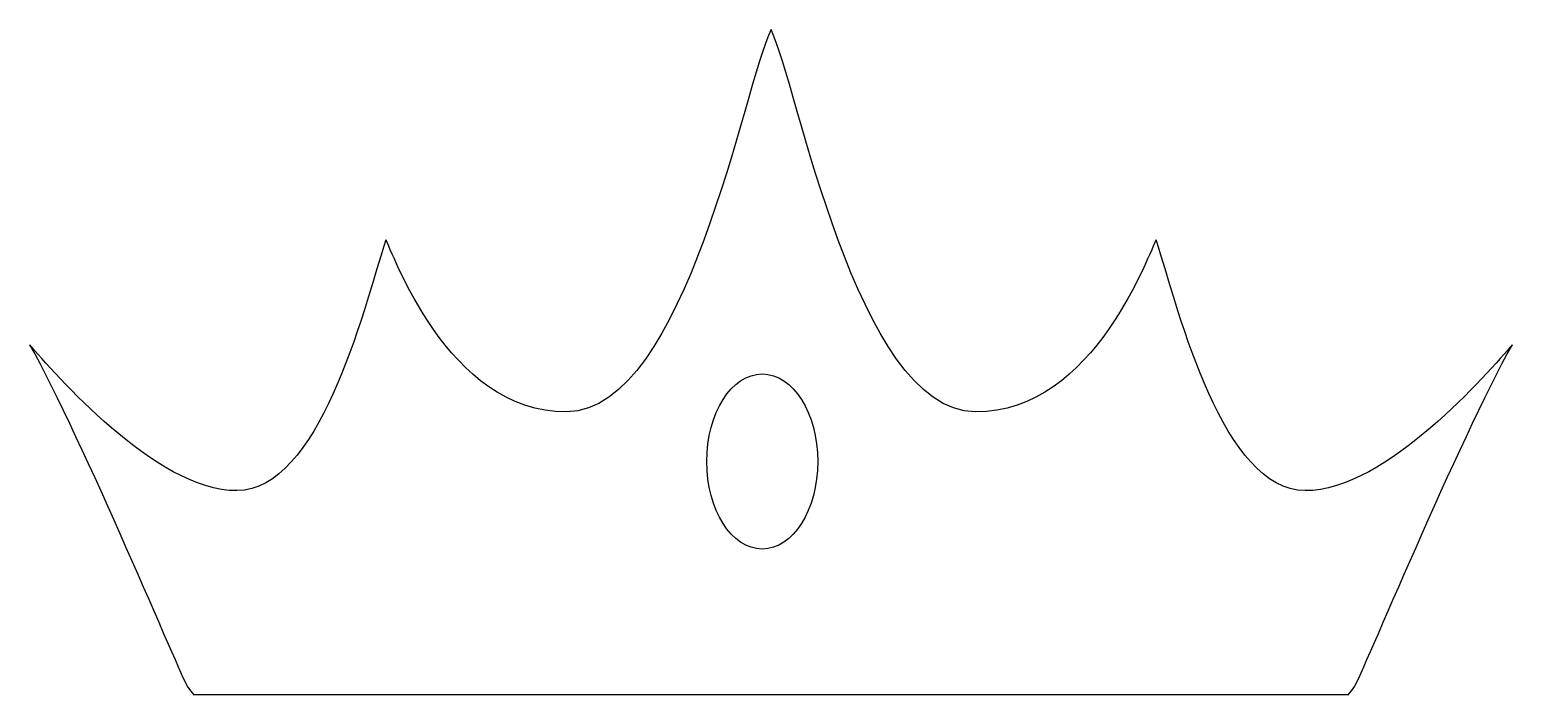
# Model space of a CAD drawing. Header units: centimetres. Extents: x -9.3 to 9.3, y -4.2 to 4.2.
import ezdxf

# ---------------------------------------------------------------- set-up
doc = ezdxf.new("R2010")
doc.units = ezdxf.units.CM
doc.header["$MEASUREMENT"] = 0
doc.layers.add('Camada 1', color=7, linetype='Continuous')

msp = doc.modelspace()

# ---------------------------------------------------------------- linework, layer by layer
at = {"layer": 'Camada 1', "color": 250}
for points, knots in [([(-0.18344, -4.17897), (-0.18344, -4.17897), (-7.26419, -4.17897), (-7.26419, -4.17897), (-7.26419, -4.17897), (-7.26419, -4.17897), (-7.26419, -4.17897), (-7.33756, -4.07581), (-7.33756, -4.07581), (-7.41095, -3.9726), (-8.65833, -0.9573), (-9.3187, 0.21668), (-9.3187, 0.21668), (-9.0252, -0.11349), (-7.74112, -1.6217), (-6.71388, -1.6177), (-6.71388, -1.6177), (-5.68661, -1.6137), (-5.1363, 0.58355), (-4.8428, 1.53746), (-4.8428, 1.53746), (-4.76943, 1.42739), (-4.07236, -0.64231), (-2.56815, -0.62712), (-2.56815, -0.62712), (-1.06394, -0.61194), (-0.33017, 3.5186), (0, 4.17897), (0, 4.17897), (0.33017, 3.5186), (1.06394, -0.61195), (2.56815, -0.62713), (2.56815, -0.62713), (4.07233, -0.64232), (4.7694, 1.42739), (4.84277, 1.53745), (4.84277, 1.53745), (5.13627, 0.58357), (5.68661, -1.61368), (6.71385, -1.61771), (6.71385, -1.61771), (7.74112, -1.62171), (9.0252, -0.1135), (9.3187, 0.21667), (9.3187, 0.21667), (8.6583, -0.95734), (7.41095, -3.97261), (7.33755, -4.0758), (7.33755, -4.0758), (7.26418, -4.17896), (7.26418, -4.17896), (7.26418, -4.17896), (7.26418, -4.17896), (7.26418, -4.17896), (0.18344, -4.17895), (0.18344, -4.17895), (0.18344, -4.17895), (0.18344, -4.17895), (-0.18344, -4.17895), (-0.18344, -4.17895), (-0.18344, -4.17895), (-0.18344, -4.17895), (-0.18344, -4.17897), (-0.18344, -4.17897)], [0, 0, 0, 0, 0.05882353, 0.05882353, 0.05882353, 0.05882353, 0.11764706, 0.11764706, 0.11764706, 0.11764706, 0.17647059, 0.17647059, 0.17647059, 0.17647059, 0.23529412, 0.23529412, 0.23529412, 0.23529412, 0.29411765, 0.29411765, 0.29411765, 0.29411765, 0.35294118, 0.35294118, 0.35294118, 0.35294118, 0.41176471, 0.41176471, 0.41176471, 0.41176471, 0.47058824, 0.47058824, 0.47058824, 0.47058824, 0.52941176, 0.52941176, 0.52941176, 0.52941176, 0.58823529, 0.58823529, 0.58823529, 0.58823529, 0.64705882, 0.64705882, 0.64705882, 0.64705882, 0.70588235, 0.70588235, 0.70588235, 0.70588235, 0.76470588, 0.76470588, 0.76470588, 0.76470588, 0.82352941, 0.82352941, 0.82352941, 0.82352941, 0.88235294, 0.88235294, 0.88235294, 0.88235294, 1, 1, 1, 1]), ([(-0.11007, -2.35144), (0.27487, -2.35144), (0.587, -1.85873), (0.587, -1.2508), (0.587, -1.2508), (0.587, -0.64287), (0.27487, -0.15016), (-0.11007, -0.15016), (-0.11007, -0.15016), (-0.49501, -0.15016), (-0.80714, -0.64287), (-0.80714, -1.2508), (-0.80714, -1.2508), (-0.80714, -1.85873), (-0.49498, -2.35144), (-0.11007, -2.35144)], [0, 0, 0, 0, 0.2, 0.2, 0.2, 0.2, 0.4, 0.4, 0.4, 0.4, 0.6, 0.6, 0.6, 0.6, 1, 1, 1, 1])]:
    msp.add_open_spline(points, degree=3, knots=knots, dxfattribs=at)

doc.saveas('drawing.dxf')
